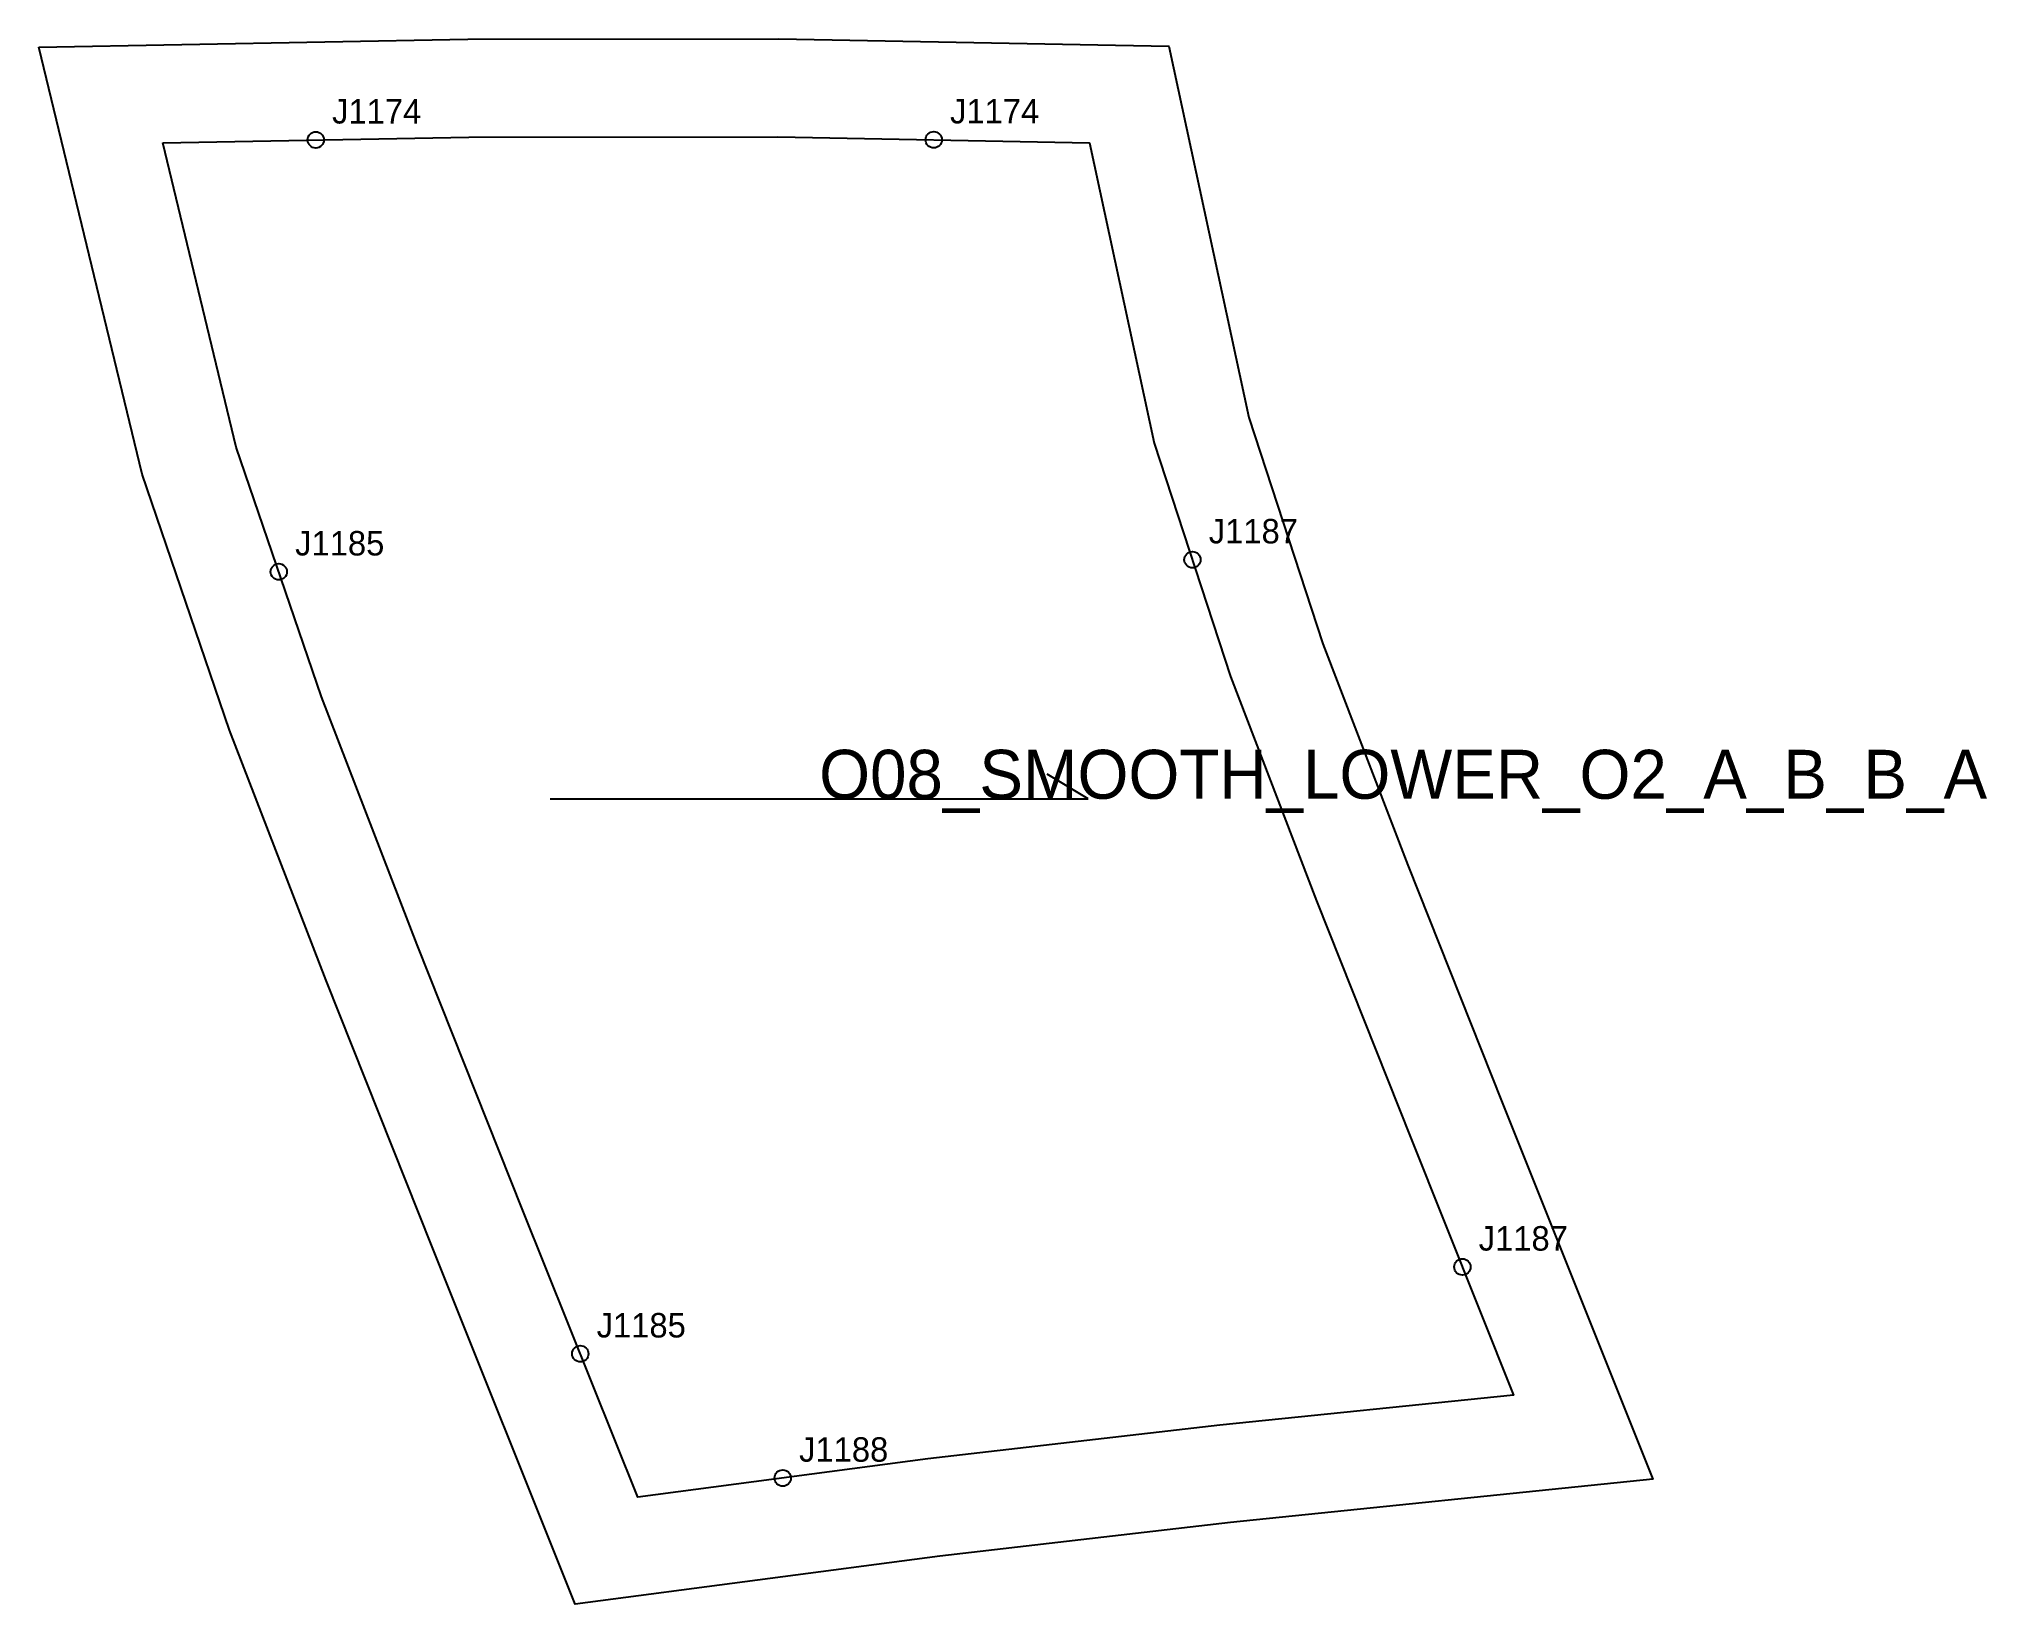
# Model space of a CAD drawing. Header units: millimetres. Extents: x -15 to 224, y -179 to 13.
import ezdxf

# ---------------------------------------------------------------- set-up
doc = ezdxf.new("R2010")
doc.units = ezdxf.units.MM
for name, color, linetype in [('CUT', 1, 'Continuous'), ('GRAIN', 3, 'Continuous'), ('LABEL', 7, 'Continuous'), ('NOTCH', 2, 'Continuous'), ('SEW', 5, 'Continuous')]:
    doc.layers.add(name, color=color, linetype=linetype)

msp = doc.modelspace()

# ---------------------------------------------------------------- linework, layer by layer
at = {"layer": 'CUT'}
msp.add_lwpolyline([(-15.18, 11.72), (37.39, 12.69), (75.49, 12.72), (123.31, 11.82), (133.1, -33.68), (142.18, -61.42), (152.58, -88.57), (164.14, -117.66), (182.6, -163.83), (130.87, -169.12), (95.24, -173.26), (50.52, -179.13), (33, -135.35), (20.01, -102.7), (8.16, -72.01), (-2.53, -40.65), (-15.18, 11.72)], close=True, dxfattribs=at)
at = {"layer": 'GRAIN'}
for p, q in [((113.4, -80.42), (108.4, -77.42)), ((47.48, -80.42), (113.4, -80.42))]:
    msp.add_line(p, q, dxfattribs=at)
at = {"layer": 'NOTCH'}
for centre in [(18.75, 0.35), (94.48, 0.36), (126.19, -51.12), (14.22, -52.6), (159.27, -137.81), (51.17, -148.46), (75.98, -163.69)]:
    msp.add_circle(centre, 1, dxfattribs=at)
at = {"layer": 'SEW'}
msp.add_lwpolyline([(0, 0), (37.5, 0.69), (75.38, 0.72), (113.58, 0), (121.5, -36.81), (130.87, -65.43), (141.4, -92.93), (152.99, -122.11), (165.55, -153.51), (129.56, -157.2), (93.77, -161.35), (58.2, -166.02), (44.14, -130.9), (31.19, -98.32), (19.44, -67.91), (9.01, -37.3)], close=True, dxfattribs=at)

# ---------------------------------------------------------------- texts
at = {"layer": 'LABEL'}
for s, height, p in [('J1174', 3, (20.75, 2.35)), ('J1174', 3, (96.48, 2.36)), ('J1185', 3, (16.22, -50.6)), ('J1187', 3, (128.19, -49.12)), ('O08_SMOOTH_LOWER_O2_A_B_B_A', 6, (80.44, -80.42)), ('J1187', 3, (161.27, -135.81)), ('J1185', 3, (53.17, -146.46)), ('J1188', 3, (77.98, -161.69))]:
    msp.add_text(s, height=height, dxfattribs=at).set_placement(p)

doc.saveas('drawing.dxf')
